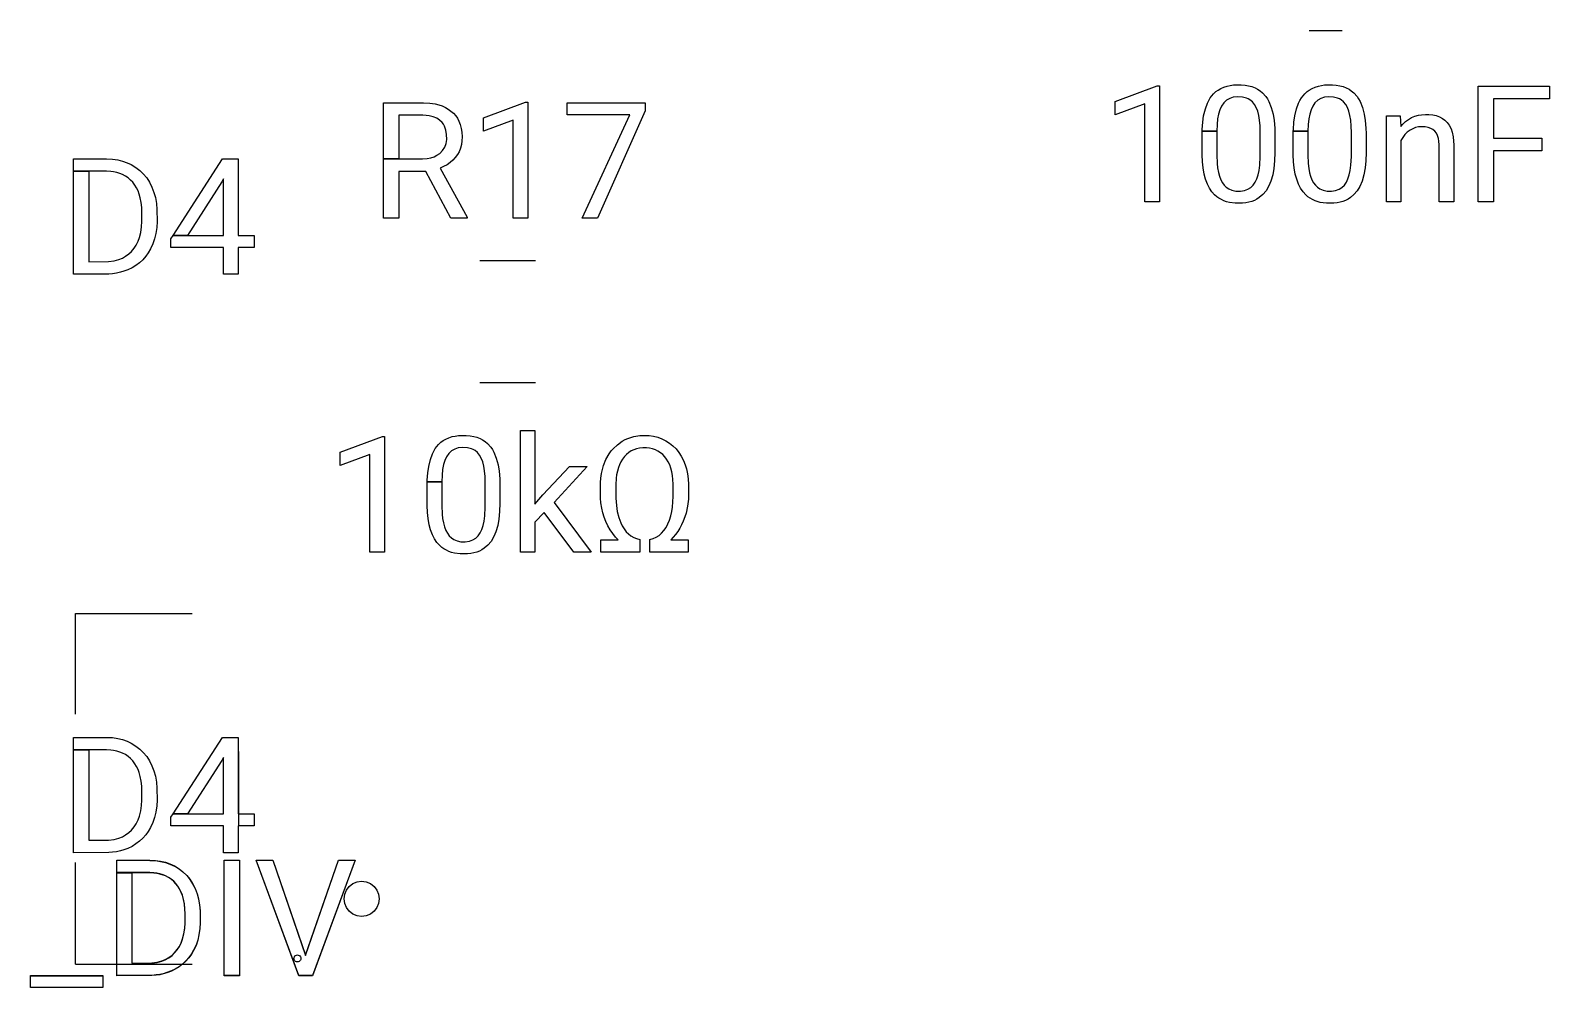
# Model space of a CAD drawing. Header units: inches. Extents: x 3.88 to 7.82, y -6.06 to -2.14.
# Drawn here: x 5.686 to 6.197, y -4.713 to -4.39 of the extents above; entities that cross this region are included whole.
import ezdxf

# ---------------------------------------------------------------- set-up
doc = ezdxf.new("R2010")
doc.units = ezdxf.units.IN
doc.header["$MEASUREMENT"] = 0
doc.layers.add('F.Silkscreen', color=41, linetype='CONTINUOUS', true_color=0xf2eda1)

msp = doc.modelspace()

# ---------------------------------------------------------------- linework, layer by layer
at = {"layer": 'F.Silkscreen', "linetype": 'CONTINUOUS'}
for p, q in [((6.11651, -4.39016), (6.12758, -4.39016)), ((6.05114, -4.41411), (6.06531, -4.4088)), ((6.06531, -4.4088), (6.06606, -4.4088)), ((6.06606, -4.4088), (6.06606, -4.44785)), ((6.08316, -4.41288), (6.08425, -4.41153)), ((6.08425, -4.41153), (6.08505, -4.41079)), ((6.08505, -4.41079), (6.08579, -4.41024)), ((6.08579, -4.41024), (6.08674, -4.40969)), ((6.08674, -4.40969), (6.08776, -4.40924)), ((6.08776, -4.40924), (6.08886, -4.40889)), ((6.08886, -4.40889), (6.08987, -4.40867)), ((6.08987, -4.40867), (6.09093, -4.40853)), ((6.09093, -4.40853), (6.09225, -4.40845)), ((6.09225, -4.40845), (6.0936, -4.40847)), ((6.0936, -4.40847), (6.09488, -4.40859)), ((6.09488, -4.40859), (6.09608, -4.4088)), ((6.09608, -4.4088), (6.0972, -4.40911)), ((6.0972, -4.40911), (6.09824, -4.40951)), ((6.09824, -4.40951), (6.09907, -4.40994)), ((6.09907, -4.40994), (6.09996, -4.41052)), ((6.09996, -4.41052), (6.10078, -4.4112)), ((6.10078, -4.4112), (6.10189, -4.41246)), ((6.11387, -4.41288), (6.11496, -4.41153)), ((6.11496, -4.41153), (6.11576, -4.41079)), ((6.11576, -4.41079), (6.1165, -4.41024)), ((6.1165, -4.41024), (6.11745, -4.40969)), ((6.11745, -4.40969), (6.11847, -4.40924)), ((6.11847, -4.40924), (6.11957, -4.40889)), ((6.11957, -4.40889), (6.12058, -4.40867)), ((6.12058, -4.40867), (6.12164, -4.40853)), ((6.12164, -4.40853), (6.12296, -4.40845)), ((6.12296, -4.40845), (6.12431, -4.40847)), ((6.12431, -4.40847), (6.12559, -4.40859)), ((6.12559, -4.40859), (6.12679, -4.4088)), ((6.12679, -4.4088), (6.12791, -4.40911)), ((6.12791, -4.40911), (6.12895, -4.40951)), ((6.12895, -4.40951), (6.12991, -4.41001)), ((6.12991, -4.41001), (6.13067, -4.41052)), ((6.13067, -4.41052), (6.13148, -4.4112)), ((6.13148, -4.4112), (6.1326, -4.41246)), ((6.17343, -4.44785), (6.17343, -4.409)), ((6.17343, -4.409), (6.19748, -4.409)), ((6.19748, -4.409), (6.19748, -4.41321)), ((5.80459, -4.41872), (5.80459, -4.41451)), ((5.80459, -4.41451), (5.81807, -4.41451)), ((5.81807, -4.41451), (5.82019, -4.41465)), ((5.82019, -4.41465), (5.82196, -4.41493)), ((5.82196, -4.41493), (5.82327, -4.41526)), ((5.82327, -4.41526), (5.82433, -4.41562)), ((5.82433, -4.41562), (5.82546, -4.41612)), ((5.82546, -4.41612), (5.82637, -4.41664)), ((5.82637, -4.41664), (5.82732, -4.41732)), ((5.83829, -4.41963), (5.85246, -4.41431)), ((5.85246, -4.41431), (5.85321, -4.41431)), ((5.85321, -4.41431), (5.85321, -4.45337)), ((5.86652, -4.41856), (5.86652, -4.41451)), ((5.86652, -4.41451), (5.89281, -4.41451)), ((5.89281, -4.41726), (5.87671, -4.45337)), ((5.89281, -4.41451), (5.89281, -4.41726)), ((6.05114, -4.4186), (6.05114, -4.41411)), ((6.0611, -4.41494), (6.05114, -4.4186)), ((6.0611, -4.44785), (6.0611, -4.41494)), ((6.08092, -4.4189), (6.08149, -4.41655)), ((6.08149, -4.41655), (6.0822, -4.41465)), ((6.0822, -4.41465), (6.08265, -4.41373)), ((6.08265, -4.41373), (6.08316, -4.41288)), ((6.0864, -4.41687), (6.08596, -4.41832)), ((6.08697, -4.41565), (6.0864, -4.41687)), ((6.08772, -4.41455), (6.08697, -4.41565)), ((6.08864, -4.41368), (6.08772, -4.41455)), ((6.08972, -4.41305), (6.08864, -4.41368)), ((6.09088, -4.41268), (6.08972, -4.41305)), ((6.0924, -4.4125), (6.09088, -4.41268)), ((6.094, -4.4126), (6.0924, -4.4125)), ((6.09531, -4.41294), (6.094, -4.4126)), ((6.09594, -4.41322), (6.09531, -4.41294)), ((6.09653, -4.41357), (6.09594, -4.41322)), ((6.09736, -4.41425), (6.09653, -4.41357)), ((6.09806, -4.41511), (6.09736, -4.41425)), ((6.09864, -4.41615), (6.09806, -4.41511)), ((6.09912, -4.41738), (6.09864, -4.41615)), ((6.10189, -4.41246), (6.10242, -4.41325)), ((6.10242, -4.41325), (6.1029, -4.41412)), ((6.1029, -4.41412), (6.1037, -4.41609)), ((6.1037, -4.41609), (6.1043, -4.41836)), ((6.11163, -4.4189), (6.1122, -4.41655)), ((6.1122, -4.41655), (6.1129, -4.41465)), ((6.1129, -4.41465), (6.11336, -4.41373)), ((6.11336, -4.41373), (6.11387, -4.41288)), ((6.11711, -4.41687), (6.11667, -4.41832)), ((6.11768, -4.41565), (6.11711, -4.41687)), ((6.11843, -4.41455), (6.11768, -4.41565)), ((6.11934, -4.41368), (6.11843, -4.41455)), ((6.12043, -4.41305), (6.11934, -4.41368)), ((6.12158, -4.41268), (6.12043, -4.41305)), ((6.12311, -4.4125), (6.12158, -4.41268)), ((6.12471, -4.4126), (6.12311, -4.4125)), ((6.12602, -4.41294), (6.12471, -4.4126)), ((6.12665, -4.41322), (6.12602, -4.41294)), ((6.12724, -4.41357), (6.12665, -4.41322)), ((6.12806, -4.41425), (6.12724, -4.41357)), ((6.12877, -4.41511), (6.12806, -4.41425)), ((6.12935, -4.41615), (6.12877, -4.41511)), ((6.12983, -4.41738), (6.12935, -4.41615)), ((6.1326, -4.41246), (6.13313, -4.41325)), ((6.13313, -4.41325), (6.1336, -4.41412)), ((6.1336, -4.41412), (6.13441, -4.41609)), ((6.13441, -4.41609), (6.13501, -4.41836)), ((6.19748, -4.41321), (6.17854, -4.41321)), ((6.17854, -4.41321), (6.17854, -4.42648)), ((5.80459, -4.43344), (5.80459, -4.41872)), ((5.81783, -4.41872), (5.80974, -4.41872)), ((5.80974, -4.41872), (5.80974, -4.43344)), ((5.81892, -4.41878), (5.81783, -4.41872)), ((5.81993, -4.41891), (5.81892, -4.41878)), ((5.82135, -4.41926), (5.81993, -4.41891)), ((5.82252, -4.41976), (5.82135, -4.41926)), ((5.82352, -4.42042), (5.82252, -4.41976)), ((5.82436, -4.42123), (5.82352, -4.42042)), ((5.82478, -4.42179), (5.82436, -4.42123)), ((5.82514, -4.42242), (5.82478, -4.42179)), ((5.82732, -4.41732), (5.82817, -4.41808)), ((5.82817, -4.41808), (5.82892, -4.41893)), ((5.82892, -4.41893), (5.82948, -4.41974)), ((5.82948, -4.41974), (5.83002, -4.42075)), ((5.83002, -4.42075), (5.83045, -4.42185)), ((5.83045, -4.42185), (5.8308, -4.42319)), ((5.83829, -4.42411), (5.83829, -4.41963)), ((5.84825, -4.42045), (5.83829, -4.42411)), ((5.84825, -4.45337), (5.84825, -4.42045)), ((5.88758, -4.41856), (5.86652, -4.41856)), ((5.87152, -4.45337), (5.88758, -4.41856)), ((6.08043, -4.42352), (6.0806, -4.4211)), ((6.0806, -4.4211), (6.08092, -4.4189)), ((6.08542, -4.42187), (6.08531, -4.42415)), ((6.08563, -4.41998), (6.08542, -4.42187)), ((6.08596, -4.41832), (6.08563, -4.41998)), ((6.0995, -4.41881), (6.09912, -4.41738)), ((6.09977, -4.42045), (6.0995, -4.41881)), ((6.09994, -4.42228), (6.09977, -4.42045)), ((6.1, -4.42451), (6.09994, -4.42228)), ((6.1043, -4.41836), (6.10465, -4.42049)), ((6.10465, -4.42049), (6.10487, -4.42308)), ((6.11114, -4.42352), (6.11131, -4.4211)), ((6.11131, -4.4211), (6.11163, -4.4189)), ((6.11612, -4.42187), (6.11602, -4.42415)), ((6.11634, -4.41998), (6.11612, -4.42187)), ((6.11667, -4.41832), (6.11634, -4.41998)), ((6.13021, -4.41881), (6.12983, -4.41738)), ((6.13048, -4.42045), (6.13021, -4.41881)), ((6.13066, -4.42246), (6.13048, -4.42045)), ((6.13501, -4.41836), (6.13536, -4.42049)), ((6.13536, -4.42049), (6.13558, -4.42308)), ((6.14248, -4.44785), (6.14248, -4.41896)), ((6.14248, -4.41896), (6.14717, -4.41896)), ((6.14717, -4.41896), (6.14732, -4.42258)), ((6.14732, -4.42258), (6.14807, -4.42172)), ((6.14807, -4.42172), (6.14898, -4.42087)), ((6.14898, -4.42087), (6.14996, -4.42014)), ((6.14996, -4.42014), (6.151, -4.41954)), ((6.151, -4.41954), (6.1521, -4.41908)), ((6.1521, -4.41908), (6.15326, -4.41874)), ((6.15326, -4.41874), (6.15433, -4.41855)), ((6.15433, -4.41855), (6.15561, -4.41845)), ((6.15561, -4.41845), (6.15678, -4.41847)), ((6.15678, -4.41847), (6.1581, -4.41861)), ((6.1581, -4.41861), (6.1593, -4.41887)), ((6.1593, -4.41887), (6.16039, -4.41926)), ((6.16039, -4.41926), (6.16136, -4.41978)), ((6.16136, -4.41978), (6.16223, -4.42042)), ((6.16223, -4.42042), (6.16299, -4.42119)), ((6.16299, -4.42119), (6.16363, -4.42208)), ((6.16363, -4.42208), (6.16426, -4.42332)), ((5.82563, -4.42372), (5.82514, -4.42242)), ((5.82588, -4.42522), (5.82563, -4.42372)), ((5.82568, -4.42823), (5.8259, -4.42691)), ((5.8259, -4.42691), (5.82588, -4.42522)), ((5.8308, -4.42319), (5.831, -4.42447)), ((5.83104, -4.42731), (5.83085, -4.42858)), ((5.831, -4.42447), (5.83108, -4.42602)), ((5.83108, -4.42602), (5.83104, -4.42731)), ((6.08039, -4.43195), (6.08043, -4.42415)), ((6.08043, -4.42415), (6.08043, -4.42352)), ((6.08043, -4.42415), (6.08531, -4.42415)), ((6.08531, -4.42415), (6.08043, -4.42415)), ((6.08531, -4.42415), (6.08531, -4.43207)), ((6.1, -4.43262), (6.1, -4.42451)), ((6.10487, -4.42308), (6.10492, -4.42486)), ((6.10492, -4.42486), (6.10492, -4.43128)), ((6.1111, -4.43195), (6.11113, -4.42415)), ((6.11113, -4.42415), (6.11114, -4.42352)), ((6.11113, -4.42415), (6.11602, -4.42415)), ((6.11602, -4.42415), (6.11113, -4.42415)), ((6.11602, -4.42415), (6.11602, -4.43207)), ((6.13071, -4.42451), (6.13066, -4.42246)), ((6.13071, -4.43262), (6.13071, -4.42451)), ((6.13558, -4.42308), (6.13563, -4.42486)), ((6.13563, -4.42486), (6.13563, -4.43128)), ((6.148, -4.42621), (6.1474, -4.42726)), ((6.1474, -4.42726), (6.1474, -4.44785)), ((6.14871, -4.42528), (6.148, -4.42621)), ((6.14953, -4.42446), (6.14871, -4.42528)), ((6.15046, -4.42376), (6.14953, -4.42446)), ((6.15136, -4.42326), (6.15046, -4.42376)), ((6.15233, -4.4229), (6.15136, -4.42326)), ((6.15336, -4.42269), (6.15233, -4.4229)), ((6.15445, -4.42262), (6.15336, -4.42269)), ((6.1556, -4.42268), (6.15445, -4.42262)), ((6.15661, -4.42286), (6.1556, -4.42268)), ((6.1575, -4.42317), (6.15661, -4.42286)), ((6.15819, -4.42357), (6.1575, -4.42317)), ((6.15878, -4.42407), (6.15819, -4.42357)), ((6.15934, -4.42479), (6.15878, -4.42407)), ((6.15974, -4.4256), (6.15934, -4.42479)), ((6.16003, -4.42654), (6.15974, -4.4256)), ((6.1602, -4.42752), (6.16003, -4.42654)), ((6.16426, -4.42332), (6.16466, -4.42449)), ((6.16466, -4.42449), (6.16499, -4.42606)), ((6.16499, -4.42606), (6.16515, -4.42751)), ((6.17854, -4.42648), (6.19484, -4.42648)), ((6.19484, -4.42648), (6.19484, -4.43069)), ((5.82169, -4.43271), (5.82262, -4.43224)), ((5.82262, -4.43224), (5.82354, -4.4316)), ((5.82354, -4.4316), (5.8245, -4.43062)), ((5.8245, -4.43062), (5.82522, -4.4295)), ((5.82522, -4.4295), (5.82568, -4.42823)), ((5.8295, -4.43199), (5.82877, -4.433)), ((5.83004, -4.43101), (5.8295, -4.43199)), ((5.83051, -4.42988), (5.83004, -4.43101)), ((5.83085, -4.42858), (5.83051, -4.42988)), ((6.0804, -4.43207), (6.08039, -4.43195)), ((6.0805, -4.43441), (6.0804, -4.43207)), ((6.08531, -4.43207), (6.08543, -4.43501)), ((6.09984, -4.43561), (6.1, -4.43262)), ((6.10492, -4.43128), (6.10483, -4.43413)), ((6.11111, -4.43207), (6.1111, -4.43195)), ((6.11121, -4.43441), (6.11111, -4.43207)), ((6.11602, -4.43207), (6.11614, -4.43501)), ((6.13055, -4.43561), (6.13071, -4.43262)), ((6.13563, -4.43128), (6.13554, -4.43413)), ((6.16028, -4.42872), (6.1602, -4.42752)), ((6.16028, -4.44785), (6.16028, -4.42872)), ((6.16515, -4.42751), (6.1652, -4.42876)), ((6.1652, -4.42876), (6.1652, -4.44785)), ((6.19484, -4.43069), (6.17854, -4.43069)), ((6.17854, -4.43069), (6.17854, -4.44785)), ((5.7002, -4.43762), (5.7002, -4.43341)), ((5.7002, -4.43341), (5.7113, -4.43341)), ((5.7002, -4.46809), (5.7002, -4.43762)), ((5.7002, -4.43762), (5.70531, -4.43762)), ((5.70531, -4.43762), (5.7002, -4.43762)), ((5.70531, -4.43762), (5.70531, -4.46809)), ((5.7113, -4.43762), (5.70531, -4.43762)), ((5.7113, -4.43341), (5.71331, -4.43351)), ((5.71269, -4.43768), (5.7113, -4.43762)), ((5.71367, -4.43781), (5.71269, -4.43768)), ((5.71331, -4.43351), (5.71507, -4.43378)), ((5.71507, -4.43378), (5.71662, -4.43416)), ((5.71662, -4.43416), (5.71823, -4.43472)), ((5.71823, -4.43472), (5.71963, -4.43538)), ((5.71963, -4.43538), (5.72118, -4.43632)), ((5.72118, -4.43632), (5.72249, -4.43733)), ((5.72249, -4.43733), (5.72367, -4.43847)), ((5.73369, -4.45919), (5.75035, -4.43341)), ((5.75035, -4.43341), (5.75563, -4.43341)), ((5.75563, -4.43341), (5.75563, -4.45919)), ((5.80459, -4.45337), (5.80459, -4.43344)), ((5.80459, -4.43344), (5.80974, -4.43344)), ((5.80974, -4.43344), (5.80459, -4.43344)), ((5.80974, -4.43344), (5.81774, -4.43344)), ((5.81888, -4.43766), (5.80974, -4.43766)), ((5.80974, -4.43766), (5.80974, -4.45337)), ((5.81774, -4.43344), (5.81932, -4.43334)), ((5.8273, -4.45337), (5.81888, -4.43766)), ((5.81932, -4.43334), (5.82056, -4.43309)), ((5.82056, -4.43309), (5.82169, -4.43271)), ((5.82484, -4.43605), (5.82368, -4.43656)), ((5.82368, -4.43656), (5.83281, -4.45305)), ((5.826, -4.43542), (5.82484, -4.43605)), ((5.82705, -4.43468), (5.826, -4.43542)), ((5.82792, -4.43392), (5.82705, -4.43468)), ((5.82877, -4.433), (5.82792, -4.43392)), ((6.08072, -4.43645), (6.0805, -4.43441)), ((6.08109, -4.43854), (6.08072, -4.43645)), ((6.08543, -4.43501), (6.0856, -4.43648)), ((6.0856, -4.43648), (6.08587, -4.43797)), ((6.09928, -4.43881), (6.09961, -4.43731)), ((6.09961, -4.43731), (6.09984, -4.43561)), ((6.10457, -4.43671), (6.10418, -4.43883)), ((6.10483, -4.43413), (6.10457, -4.43671)), ((6.11143, -4.43645), (6.11121, -4.43441)), ((6.1118, -4.43854), (6.11143, -4.43645)), ((6.11614, -4.43501), (6.11633, -4.43664)), ((6.11633, -4.43664), (6.11661, -4.43811)), ((6.12998, -4.43881), (6.13032, -4.43731)), ((6.13032, -4.43731), (6.13055, -4.43561)), ((6.13531, -4.43648), (6.13489, -4.43883)), ((6.13554, -4.43413), (6.13531, -4.43648)), ((5.71477, -4.43803), (5.71367, -4.43781)), ((5.7158, -4.43835), (5.71477, -4.43803)), ((5.71663, -4.43868), (5.7158, -4.43835)), ((5.71767, -4.43923), (5.71663, -4.43868)), ((5.71852, -4.4398), (5.71767, -4.43923)), ((5.71941, -4.44056), (5.71852, -4.4398)), ((5.72012, -4.44132), (5.71941, -4.44056)), ((5.72085, -4.44229), (5.72012, -4.44132)), ((5.72141, -4.44321), (5.72085, -4.44229)), ((5.72367, -4.43847), (5.72481, -4.43985)), ((5.72481, -4.43985), (5.72573, -4.44127)), ((5.72573, -4.44127), (5.72658, -4.44295)), ((5.75008, -4.4412), (5.73854, -4.45919)), ((5.75067, -4.44014), (5.75008, -4.4412)), ((5.75067, -4.45919), (5.75067, -4.44014)), ((6.08155, -4.44024), (6.08109, -4.43854)), ((6.08219, -4.44195), (6.08155, -4.44024)), ((6.08288, -4.44332), (6.08219, -4.44195)), ((6.08587, -4.43797), (6.08623, -4.43929)), ((6.08623, -4.43929), (6.08668, -4.44045)), ((6.08668, -4.44045), (6.08722, -4.44145)), ((6.08722, -4.44145), (6.08784, -4.4423)), ((6.08784, -4.4423), (6.08856, -4.443)), ((6.09678, -4.44307), (6.09761, -4.44226)), ((6.09761, -4.44226), (6.09831, -4.44124)), ((6.09831, -4.44124), (6.09884, -4.44012)), ((6.09884, -4.44012), (6.09928, -4.43881)), ((6.1029, -4.44257), (6.10197, -4.44415)), ((6.10359, -4.44091), (6.1029, -4.44257)), ((6.10418, -4.43883), (6.10359, -4.44091)), ((6.11226, -4.44024), (6.1118, -4.43854)), ((6.1129, -4.44195), (6.11226, -4.44024)), ((6.11359, -4.44332), (6.1129, -4.44195)), ((6.11661, -4.43811), (6.11694, -4.43929)), ((6.11694, -4.43929), (6.11739, -4.44045)), ((6.11739, -4.44045), (6.11793, -4.44145)), ((6.11793, -4.44145), (6.11855, -4.4423)), ((6.11855, -4.4423), (6.11927, -4.443)), ((6.12749, -4.44307), (6.12832, -4.44226)), ((6.12832, -4.44226), (6.12902, -4.44124)), ((6.12902, -4.44124), (6.12955, -4.44012)), ((6.12955, -4.44012), (6.12998, -4.43881)), ((6.13353, -4.44273), (6.13268, -4.44415)), ((6.1343, -4.44091), (6.13353, -4.44273)), ((6.13489, -4.43883), (6.1343, -4.44091)), ((5.72189, -4.44421), (5.72141, -4.44321)), ((5.7223, -4.44527), (5.72189, -4.44421)), ((5.72267, -4.44657), (5.7223, -4.44527)), ((5.72298, -4.44814), (5.72267, -4.44657)), ((5.72658, -4.44295), (5.72727, -4.44473)), ((5.72727, -4.44473), (5.72775, -4.44647)), ((5.72775, -4.44647), (5.7281, -4.44844)), ((6.06606, -4.44785), (6.0611, -4.44785)), ((6.08369, -4.44453), (6.08288, -4.44332)), ((6.08463, -4.44557), (6.08369, -4.44453)), ((6.08532, -4.44618), (6.08463, -4.44557)), ((6.08607, -4.44671), (6.08532, -4.44618)), ((6.08688, -4.44717), (6.08607, -4.44671)), ((6.08774, -4.44756), (6.08688, -4.44717)), ((6.08866, -4.44787), (6.08774, -4.44756)), ((6.08856, -4.443), (6.08937, -4.44355)), ((6.08964, -4.44811), (6.08866, -4.44787)), ((6.08937, -4.44355), (6.09047, -4.44403)), ((6.09047, -4.44403), (6.09181, -4.4443)), ((6.09181, -4.4443), (6.09328, -4.44433)), ((6.09328, -4.44433), (6.09463, -4.44413)), ((6.09463, -4.44413), (6.09582, -4.44369)), ((6.09582, -4.44369), (6.09678, -4.44307)), ((6.09713, -4.44776), (6.09616, -4.44803)), ((6.09803, -4.44741), (6.09713, -4.44776)), ((6.09888, -4.44698), (6.09803, -4.44741)), ((6.09967, -4.44649), (6.09888, -4.44698)), ((6.10085, -4.44549), (6.09967, -4.44649)), ((6.10197, -4.44415), (6.10085, -4.44549)), ((6.1144, -4.44453), (6.11359, -4.44332)), ((6.11534, -4.44557), (6.1144, -4.44453)), ((6.11603, -4.44618), (6.11534, -4.44557)), ((6.11678, -4.44671), (6.11603, -4.44618)), ((6.11759, -4.44717), (6.11678, -4.44671)), ((6.11845, -4.44756), (6.11759, -4.44717)), ((6.12018, -4.44808), (6.11845, -4.44756)), ((6.11927, -4.443), (6.12008, -4.44355)), ((6.12008, -4.44355), (6.12118, -4.44403)), ((6.12118, -4.44403), (6.12252, -4.4443)), ((6.12252, -4.4443), (6.12399, -4.44433)), ((6.12399, -4.44433), (6.12534, -4.44413)), ((6.12534, -4.44413), (6.12653, -4.44369)), ((6.12653, -4.44369), (6.12749, -4.44307)), ((6.12784, -4.44776), (6.12687, -4.44803)), ((6.12874, -4.44741), (6.12784, -4.44776)), ((6.12959, -4.44698), (6.12874, -4.44741)), ((6.13038, -4.44649), (6.12959, -4.44698)), ((6.13156, -4.44549), (6.13038, -4.44649)), ((6.13268, -4.44415), (6.13156, -4.44549)), ((6.1474, -4.44785), (6.14248, -4.44785)), ((6.1652, -4.44785), (6.16028, -4.44785)), ((6.17854, -4.44785), (6.17343, -4.44785)), ((5.72317, -4.44983), (5.72298, -4.44814)), ((5.72323, -4.45143), (5.72317, -4.44983)), ((5.72322, -4.45451), (5.72323, -4.45143)), ((5.7281, -4.44844), (5.72828, -4.45052)), ((5.72828, -4.45052), (5.7283, -4.45451)), ((5.83281, -4.45305), (5.83281, -4.45337)), ((6.09158, -4.44837), (6.08964, -4.44811)), ((6.09291, -4.4484), (6.09158, -4.44837)), ((6.09405, -4.44835), (6.09291, -4.4484)), ((6.09514, -4.44823), (6.09405, -4.44835)), ((6.09616, -4.44803), (6.09514, -4.44823)), ((6.12121, -4.44826), (6.12018, -4.44808)), ((6.12229, -4.44837), (6.12121, -4.44826)), ((6.12362, -4.4484), (6.12229, -4.44837)), ((6.12476, -4.44835), (6.12362, -4.4484)), ((6.12585, -4.44823), (6.12476, -4.44835)), ((6.12687, -4.44803), (6.12585, -4.44823)), ((5.7224, -4.45991), (5.72284, -4.45819)), ((5.72284, -4.45819), (5.72311, -4.45632)), ((5.72311, -4.45632), (5.72322, -4.45451)), ((5.72819, -4.4565), (5.7279, -4.45856)), ((5.7283, -4.45451), (5.72819, -4.4565)), ((5.80974, -4.45337), (5.80459, -4.45337)), ((5.83281, -4.45337), (5.8273, -4.45337)), ((5.85321, -4.45337), (5.84825, -4.45337)), ((5.87671, -4.45337), (5.87152, -4.45337)), ((5.72061, -4.46354), (5.72129, -4.46248)), ((5.72129, -4.46248), (5.72194, -4.46118)), ((5.72194, -4.46118), (5.7224, -4.45991)), ((5.7269, -4.46204), (5.72611, -4.46377)), ((5.72748, -4.46035), (5.7269, -4.46204)), ((5.7279, -4.45856), (5.72748, -4.46035)), ((5.73295, -4.46033), (5.73369, -4.45919)), ((5.73295, -4.46325), (5.73295, -4.46033)), ((5.75067, -4.46325), (5.73295, -4.46325)), ((5.73369, -4.45919), (5.73854, -4.45919)), ((5.73854, -4.45919), (5.73369, -4.45919)), ((5.73854, -4.45919), (5.75067, -4.45919)), ((5.75067, -4.47226), (5.75067, -4.46325)), ((5.75563, -4.45919), (5.76102, -4.45919)), ((5.76102, -4.46325), (5.75563, -4.46325)), ((5.75563, -4.46325), (5.75563, -4.47226)), ((5.76102, -4.45919), (5.76102, -4.46325)), ((5.7002, -4.47226), (5.7002, -4.46809)), ((5.70531, -4.46809), (5.71197, -4.46805)), ((5.71197, -4.46805), (5.71382, -4.4678)), ((5.71382, -4.4678), (5.71538, -4.46738)), ((5.71538, -4.46738), (5.71667, -4.46685)), ((5.71667, -4.46685), (5.71773, -4.46626)), ((5.71773, -4.46626), (5.71882, -4.46546)), ((5.71882, -4.46546), (5.71971, -4.46462)), ((5.71971, -4.46462), (5.72061, -4.46354)), ((5.7224, -4.46841), (5.72119, -4.46932)), ((5.72351, -4.46739), (5.7224, -4.46841)), ((5.72451, -4.46626), (5.72351, -4.46739)), ((5.72532, -4.46512), (5.72451, -4.46626)), ((5.72611, -4.46377), (5.72532, -4.46512)), ((5.83711, -4.46762), (5.8558, -4.46762)), ((5.71207, -4.47223), (5.7002, -4.47226)), ((5.71333, -4.47212), (5.71207, -4.47223)), ((5.71469, -4.47192), (5.71333, -4.47212)), ((5.716, -4.47164), (5.71469, -4.47192)), ((5.71712, -4.47131), (5.716, -4.47164)), ((5.71847, -4.4708), (5.71712, -4.47131)), ((5.71987, -4.47012), (5.71847, -4.4708)), ((5.72119, -4.46932), (5.71987, -4.47012)), ((5.75563, -4.47226), (5.75067, -4.47226)), ((5.83711, -4.50876), (5.8558, -4.50876)), ((5.79004, -4.53222), (5.80421, -4.52691)), ((5.80421, -4.52691), (5.80496, -4.52691)), ((5.80496, -4.52691), (5.80496, -4.56596)), ((5.82206, -4.53099), (5.82315, -4.52964)), ((5.82315, -4.52964), (5.82395, -4.5289)), ((5.82395, -4.5289), (5.82469, -4.52835)), ((5.82469, -4.52835), (5.82563, -4.5278)), ((5.82563, -4.5278), (5.82666, -4.52735)), ((5.82666, -4.52735), (5.82776, -4.527)), ((5.82776, -4.527), (5.82876, -4.52678)), ((5.82876, -4.52678), (5.82983, -4.52664)), ((5.82983, -4.52664), (5.83114, -4.52656)), ((5.83114, -4.52656), (5.8325, -4.52658)), ((5.8325, -4.52658), (5.83378, -4.5267)), ((5.83378, -4.5267), (5.83498, -4.52691)), ((5.83498, -4.52691), (5.8361, -4.52722)), ((5.8361, -4.52722), (5.83714, -4.52762)), ((5.83714, -4.52762), (5.83797, -4.52805)), ((5.83797, -4.52805), (5.83886, -4.52863)), ((5.83886, -4.52863), (5.83967, -4.52931)), ((5.83967, -4.52931), (5.84079, -4.53057)), ((5.85071, -4.56596), (5.85071, -4.52494)), ((5.85071, -4.52494), (5.85563, -4.52494)), ((5.85563, -4.52494), (5.85563, -4.54974)), ((5.88196, -4.53106), (5.88339, -4.5297)), ((5.88339, -4.5297), (5.88502, -4.52855)), ((5.88502, -4.52855), (5.88601, -4.52801)), ((5.88601, -4.52801), (5.88691, -4.52761)), ((5.88691, -4.52761), (5.88797, -4.52723)), ((5.88797, -4.52723), (5.88893, -4.52696)), ((5.88893, -4.52696), (5.89094, -4.52663)), ((5.89094, -4.52663), (5.89252, -4.52656)), ((5.89252, -4.52656), (5.89408, -4.52663)), ((5.89408, -4.52663), (5.89559, -4.52685)), ((5.89559, -4.52685), (5.89703, -4.52722)), ((5.89703, -4.52722), (5.89841, -4.52773)), ((5.89841, -4.52773), (5.89973, -4.52839)), ((5.89973, -4.52839), (5.90098, -4.52919)), ((5.90098, -4.52919), (5.90213, -4.53011)), ((5.79004, -4.53671), (5.79004, -4.53222)), ((5.8, -4.53305), (5.79004, -4.53671)), ((5.8, -4.56596), (5.8, -4.53305)), ((5.81982, -4.53701), (5.82039, -4.53466)), ((5.82039, -4.53466), (5.82109, -4.53276)), ((5.82109, -4.53276), (5.82155, -4.53184)), ((5.82155, -4.53184), (5.82206, -4.53099)), ((5.8253, -4.53498), (5.82486, -4.53643)), ((5.82586, -4.53376), (5.8253, -4.53498)), ((5.82661, -4.53266), (5.82586, -4.53376)), ((5.82753, -4.53179), (5.82661, -4.53266)), ((5.82862, -4.53116), (5.82753, -4.53179)), ((5.82977, -4.53079), (5.82862, -4.53116)), ((5.8313, -4.53061), (5.82977, -4.53079)), ((5.8329, -4.53071), (5.8313, -4.53061)), ((5.83421, -4.53105), (5.8329, -4.53071)), ((5.83484, -4.53133), (5.83421, -4.53105)), ((5.83543, -4.53168), (5.83484, -4.53133)), ((5.83625, -4.53236), (5.83543, -4.53168)), ((5.83696, -4.53322), (5.83625, -4.53236)), ((5.83754, -4.53426), (5.83696, -4.53322)), ((5.83802, -4.53549), (5.83754, -4.53426)), ((5.84079, -4.53057), (5.84132, -4.53136)), ((5.84132, -4.53136), (5.84179, -4.53223)), ((5.84179, -4.53223), (5.8426, -4.5342)), ((5.8426, -4.5342), (5.8432, -4.53647)), ((5.87872, -4.53672), (5.87953, -4.5347)), ((5.87953, -4.5347), (5.88064, -4.53276)), ((5.88064, -4.53276), (5.88131, -4.53183)), ((5.88131, -4.53183), (5.88196, -4.53106)), ((5.88512, -4.53454), (5.88456, -4.53547)), ((5.88576, -4.53371), (5.88512, -4.53454)), ((5.88646, -4.53298), (5.88576, -4.53371)), ((5.88722, -4.53235), (5.88646, -4.53298)), ((5.88805, -4.53183), (5.88722, -4.53235)), ((5.88893, -4.53141), (5.88805, -4.53183)), ((5.88988, -4.53109), (5.88893, -4.53141)), ((5.89089, -4.53089), (5.88988, -4.53109)), ((5.89196, -4.53078), (5.89089, -4.53089)), ((5.89321, -4.53079), (5.89196, -4.53078)), ((5.89427, -4.5309), (5.89321, -4.53079)), ((5.89526, -4.53112), (5.89427, -4.5309)), ((5.8962, -4.53145), (5.89526, -4.53112)), ((5.89708, -4.53187), (5.8962, -4.53145)), ((5.8979, -4.5324), (5.89708, -4.53187)), ((5.89866, -4.53304), (5.8979, -4.5324)), ((5.89936, -4.53377), (5.89866, -4.53304)), ((5.9, -4.5346), (5.89936, -4.53377)), ((5.90055, -4.53552), (5.9, -4.5346)), ((5.90213, -4.53011), (5.90317, -4.53115)), ((5.90317, -4.53115), (5.90411, -4.53231)), ((5.90411, -4.53231), (5.90494, -4.53359)), ((5.90494, -4.53359), (5.90566, -4.53498)), ((5.90566, -4.53498), (5.90626, -4.53646)), ((5.81933, -4.54163), (5.8195, -4.53921)), ((5.8195, -4.53921), (5.81982, -4.53701)), ((5.82431, -4.53998), (5.82421, -4.54226)), ((5.82453, -4.53809), (5.82431, -4.53998)), ((5.82486, -4.53643), (5.82453, -4.53809)), ((5.8384, -4.53692), (5.83802, -4.53549)), ((5.83867, -4.53856), (5.8384, -4.53692)), ((5.83884, -4.54039), (5.83867, -4.53856)), ((5.8432, -4.53647), (5.84355, -4.5386)), ((5.84355, -4.5386), (5.84377, -4.54119)), ((5.85827, -4.54659), (5.86728, -4.53707)), ((5.87327, -4.53707), (5.86205, -4.54915)), ((5.86728, -4.53707), (5.87327, -4.53707)), ((5.87781, -4.541), (5.87803, -4.53943)), ((5.87803, -4.53943), (5.87833, -4.53805)), ((5.87833, -4.53805), (5.87872, -4.53672)), ((5.88315, -4.53986), (5.883, -4.54103)), ((5.8834, -4.5386), (5.88315, -4.53986)), ((5.88373, -4.53743), (5.8834, -4.5386)), ((5.88408, -4.53647), (5.88373, -4.53743)), ((5.88456, -4.53547), (5.88408, -4.53647)), ((5.90103, -4.53653), (5.90055, -4.53552)), ((5.90143, -4.53763), (5.90103, -4.53653)), ((5.90174, -4.53883), (5.90143, -4.53763)), ((5.90198, -4.54011), (5.90174, -4.53883)), ((5.90213, -4.54148), (5.90198, -4.54011)), ((5.90626, -4.53646), (5.90671, -4.53788)), ((5.90671, -4.53788), (5.90706, -4.53949)), ((5.90706, -4.53949), (5.90729, -4.54118)), ((5.81929, -4.55006), (5.81932, -4.54226)), ((5.81932, -4.54226), (5.81933, -4.54163)), ((5.81932, -4.54226), (5.82421, -4.54226)), ((5.82421, -4.54226), (5.81932, -4.54226)), ((5.82421, -4.54226), (5.82421, -4.55018)), ((5.8389, -4.54262), (5.83884, -4.54039)), ((5.8389, -4.55073), (5.8389, -4.54262)), ((5.84377, -4.54119), (5.84382, -4.54297)), ((5.84382, -4.54297), (5.84382, -4.54939)), ((5.8777, -4.54249), (5.87781, -4.541)), ((5.87771, -4.54773), (5.8777, -4.54249)), ((5.883, -4.54103), (5.88288, -4.54318)), ((5.88288, -4.54318), (5.88289, -4.54777)), ((5.9022, -4.54295), (5.90213, -4.54148)), ((5.9022, -4.54711), (5.9022, -4.54295)), ((5.90729, -4.54118), (5.9074, -4.54309)), ((5.9074, -4.54309), (5.90735, -4.54805)), ((5.8193, -4.55018), (5.81929, -4.55006)), ((5.8194, -4.55252), (5.8193, -4.55018)), ((5.82421, -4.55018), (5.82433, -4.55312)), ((5.84382, -4.54939), (5.84373, -4.55224)), ((5.85563, -4.54974), (5.85827, -4.54659)), ((5.86205, -4.54915), (5.87461, -4.56596)), ((5.87785, -4.54933), (5.87771, -4.54773)), ((5.87812, -4.55105), (5.87785, -4.54933)), ((5.88289, -4.54777), (5.88306, -4.55017)), ((5.88306, -4.55017), (5.88336, -4.55221)), ((5.90196, -4.55076), (5.90213, -4.54899)), ((5.90213, -4.54899), (5.9022, -4.54711)), ((5.90735, -4.54805), (5.90707, -4.55042)), ((5.81961, -4.55456), (5.8194, -4.55252)), ((5.81999, -4.55665), (5.81961, -4.55456)), ((5.82433, -4.55312), (5.82449, -4.55459)), ((5.82449, -4.55459), (5.82477, -4.55608)), ((5.83817, -4.55692), (5.8385, -4.55542)), ((5.8385, -4.55542), (5.83874, -4.55372)), ((5.83874, -4.55372), (5.8389, -4.55073)), ((5.84347, -4.55482), (5.84308, -4.55694)), ((5.84373, -4.55224), (5.84347, -4.55482)), ((5.85874, -4.55258), (5.85563, -4.55581)), ((5.86878, -4.56596), (5.85874, -4.55258)), ((5.87849, -4.55262), (5.87812, -4.55105)), ((5.87897, -4.55417), (5.87849, -4.55262)), ((5.87951, -4.55557), (5.87897, -4.55417)), ((5.88336, -4.55221), (5.88386, -4.55423)), ((5.88386, -4.55423), (5.88453, -4.55605)), ((5.90045, -4.55641), (5.90098, -4.55509)), ((5.90098, -4.55509), (5.90142, -4.55365)), ((5.90142, -4.55365), (5.90173, -4.55225)), ((5.90173, -4.55225), (5.90196, -4.55076)), ((5.90559, -4.55545), (5.90504, -4.55667)), ((5.90612, -4.55404), (5.90559, -4.55545)), ((5.90653, -4.55275), (5.90612, -4.55404)), ((5.90707, -4.55042), (5.90653, -4.55275)), ((5.82044, -4.55835), (5.81999, -4.55665)), ((5.82109, -4.56006), (5.82044, -4.55835)), ((5.82178, -4.56143), (5.82109, -4.56006)), ((5.82477, -4.55608), (5.82513, -4.5574)), ((5.82513, -4.5574), (5.82558, -4.55856)), ((5.82558, -4.55856), (5.82612, -4.55956)), ((5.82612, -4.55956), (5.82674, -4.56041)), ((5.82674, -4.56041), (5.82746, -4.56111)), ((5.83568, -4.56118), (5.83651, -4.56037)), ((5.83651, -4.56037), (5.83721, -4.55935)), ((5.83721, -4.55935), (5.83774, -4.55823)), ((5.83774, -4.55823), (5.83817, -4.55692)), ((5.84249, -4.55902), (5.84179, -4.56068)), ((5.84308, -4.55694), (5.84249, -4.55902)), ((5.85563, -4.55581), (5.85563, -4.56596)), ((5.8802, -4.55702), (5.87951, -4.55557)), ((5.88097, -4.55838), (5.8802, -4.55702)), ((5.88182, -4.55964), (5.88097, -4.55838)), ((5.88276, -4.5608), (5.88182, -4.55964)), ((5.88453, -4.55605), (5.88503, -4.55707)), ((5.88503, -4.55707), (5.88566, -4.5581)), ((5.88566, -4.5581), (5.88636, -4.55901)), ((5.88636, -4.55901), (5.88713, -4.55978)), ((5.88713, -4.55978), (5.88798, -4.56044)), ((5.88798, -4.56044), (5.8889, -4.56096)), ((5.89647, -4.56089), (5.89742, -4.56029)), ((5.89742, -4.56029), (5.89829, -4.55955)), ((5.89829, -4.55955), (5.89909, -4.55865)), ((5.89909, -4.55865), (5.89981, -4.55761)), ((5.89981, -4.55761), (5.90045, -4.55641)), ((5.90303, -4.55994), (5.90223, -4.5609)), ((5.90376, -4.55891), (5.90303, -4.55994)), ((5.90443, -4.55782), (5.90376, -4.55891)), ((5.90504, -4.55667), (5.90443, -4.55782)), ((5.82259, -4.56264), (5.82178, -4.56143)), ((5.82353, -4.56368), (5.82259, -4.56264)), ((5.82422, -4.56429), (5.82353, -4.56368)), ((5.82497, -4.56482), (5.82422, -4.56429)), ((5.82578, -4.56528), (5.82497, -4.56482)), ((5.82664, -4.56567), (5.82578, -4.56528)), ((5.82756, -4.56598), (5.82664, -4.56567)), ((5.82746, -4.56111), (5.82827, -4.56167)), ((5.82827, -4.56167), (5.82937, -4.56214)), ((5.82937, -4.56214), (5.83071, -4.56241)), ((5.83071, -4.56241), (5.83217, -4.56244)), ((5.83217, -4.56244), (5.83352, -4.56224)), ((5.83352, -4.56224), (5.83472, -4.5618)), ((5.83472, -4.5618), (5.83568, -4.56118)), ((5.83693, -4.56552), (5.83602, -4.56587)), ((5.83778, -4.56509), (5.83693, -4.56552)), ((5.83857, -4.5646), (5.83778, -4.56509)), ((5.83975, -4.5636), (5.83857, -4.5646)), ((5.84087, -4.56226), (5.83975, -4.5636)), ((5.84179, -4.56068), (5.84087, -4.56226)), ((5.8778, -4.56596), (5.8778, -4.56179)), ((5.8778, -4.56179), (5.8837, -4.56179)), ((5.8837, -4.56179), (5.88276, -4.5608)), ((5.8889, -4.56096), (5.88988, -4.56136)), ((5.88988, -4.56136), (5.89094, -4.56163)), ((5.89094, -4.56163), (5.89094, -4.56596)), ((5.89433, -4.56163), (5.89544, -4.56134)), ((5.89433, -4.56596), (5.89433, -4.56163)), ((5.89544, -4.56134), (5.89647, -4.56089)), ((5.90223, -4.5609), (5.90138, -4.56179)), ((5.90138, -4.56179), (5.90724, -4.56179)), ((5.90724, -4.56179), (5.90724, -4.56596)), ((5.80496, -4.56596), (5.8, -4.56596)), ((5.82854, -4.56622), (5.82756, -4.56598)), ((5.83048, -4.56648), (5.82854, -4.56622)), ((5.83181, -4.56651), (5.83048, -4.56648)), ((5.83295, -4.56646), (5.83181, -4.56651)), ((5.83404, -4.56634), (5.83295, -4.56646)), ((5.83506, -4.56614), (5.83404, -4.56634)), ((5.83602, -4.56587), (5.83506, -4.56614)), ((5.85563, -4.56596), (5.85071, -4.56596)), ((5.87461, -4.56596), (5.86878, -4.56596)), ((5.89094, -4.56596), (5.8778, -4.56596)), ((5.90724, -4.56596), (5.89433, -4.56596)), ((5.70079, -4.58661), (5.74016, -4.58661)), ((5.70079, -4.62047), (5.70079, -4.58661)), ((5.7002, -4.6325), (5.7002, -4.62829)), ((5.7002, -4.62829), (5.7113, -4.62829)), ((5.7113, -4.62829), (5.71331, -4.62839)), ((5.71331, -4.62839), (5.71507, -4.62866)), ((5.71507, -4.62866), (5.71662, -4.62904)), ((5.71662, -4.62904), (5.71823, -4.6296)), ((5.71823, -4.6296), (5.71963, -4.63026)), ((5.71963, -4.63026), (5.72118, -4.6312)), ((5.72118, -4.6312), (5.72249, -4.63221)), ((5.72249, -4.63221), (5.72367, -4.63335)), ((5.73369, -4.65407), (5.75035, -4.62829)), ((5.75035, -4.62829), (5.75563, -4.62829)), ((5.75563, -4.62829), (5.75563, -4.65407)), ((5.7002, -4.66297), (5.7002, -4.6325)), ((5.7002, -4.6325), (5.70531, -4.6325)), ((5.70531, -4.6325), (5.7002, -4.6325)), ((5.70531, -4.6325), (5.70531, -4.66297)), ((5.7113, -4.6325), (5.70531, -4.6325)), ((5.71269, -4.63257), (5.7113, -4.6325)), ((5.71367, -4.63269), (5.71269, -4.63257)), ((5.71477, -4.63292), (5.71367, -4.63269)), ((5.7158, -4.63323), (5.71477, -4.63292)), ((5.71663, -4.63356), (5.7158, -4.63323)), ((5.71767, -4.63411), (5.71663, -4.63356)), ((5.71852, -4.63468), (5.71767, -4.63411)), ((5.71941, -4.63544), (5.71852, -4.63468)), ((5.72012, -4.6362), (5.71941, -4.63544)), ((5.72085, -4.63717), (5.72012, -4.6362)), ((5.72141, -4.6381), (5.72085, -4.63717)), ((5.72367, -4.63335), (5.72481, -4.63473)), ((5.72481, -4.63473), (5.72573, -4.63615)), ((5.72573, -4.63615), (5.72658, -4.63783)), ((5.75008, -4.63608), (5.73854, -4.65407)), ((5.75067, -4.63502), (5.75008, -4.63608)), ((5.75067, -4.65407), (5.75067, -4.63502)), ((5.75591, -4.65787), (5.75591, -4.63307)), ((5.72189, -4.63909), (5.72141, -4.6381)), ((5.7223, -4.64015), (5.72189, -4.63909)), ((5.72267, -4.64145), (5.7223, -4.64015)), ((5.72298, -4.64303), (5.72267, -4.64145)), ((5.72658, -4.63783), (5.72727, -4.63961)), ((5.72727, -4.63961), (5.72775, -4.64135)), ((5.72775, -4.64135), (5.7281, -4.64333)), ((5.72317, -4.64471), (5.72298, -4.64303)), ((5.72323, -4.64631), (5.72317, -4.64471)), ((5.72322, -4.64939), (5.72323, -4.64631)), ((5.7281, -4.64333), (5.72828, -4.6454)), ((5.72828, -4.6454), (5.7283, -4.64939)), ((5.72284, -4.65307), (5.72311, -4.6512)), ((5.72311, -4.6512), (5.72322, -4.64939)), ((5.72819, -4.65139), (5.7279, -4.65344)), ((5.7283, -4.64939), (5.72819, -4.65139)), ((5.72061, -4.65842), (5.72129, -4.65737)), ((5.72129, -4.65737), (5.72194, -4.65606)), ((5.72194, -4.65606), (5.7224, -4.65479)), ((5.7224, -4.65479), (5.72284, -4.65307)), ((5.7269, -4.65693), (5.72611, -4.65865)), ((5.72748, -4.65523), (5.7269, -4.65693)), ((5.7279, -4.65344), (5.72748, -4.65523)), ((5.73295, -4.65522), (5.73369, -4.65407)), ((5.73295, -4.65813), (5.73295, -4.65522)), ((5.73369, -4.65407), (5.73854, -4.65407)), ((5.73854, -4.65407), (5.73369, -4.65407)), ((5.73854, -4.65407), (5.75067, -4.65407)), ((5.75563, -4.65407), (5.76102, -4.65407)), ((5.76102, -4.65407), (5.76102, -4.65813)), ((5.70531, -4.66297), (5.71197, -4.66293)), ((5.71197, -4.66293), (5.71382, -4.66268)), ((5.71382, -4.66268), (5.71538, -4.66226)), ((5.71538, -4.66226), (5.71667, -4.66174)), ((5.71667, -4.66174), (5.71773, -4.66114)), ((5.71773, -4.66114), (5.71882, -4.66034)), ((5.71882, -4.66034), (5.71971, -4.6595)), ((5.71971, -4.6595), (5.72061, -4.65842)), ((5.72351, -4.66227), (5.7224, -4.6633)), ((5.72451, -4.66114), (5.72351, -4.66227)), ((5.72532, -4.66001), (5.72451, -4.66114)), ((5.72611, -4.65865), (5.72532, -4.66001)), ((5.75067, -4.65813), (5.73295, -4.65813)), ((5.75067, -4.66715), (5.75067, -4.65813)), ((5.76102, -4.65813), (5.75563, -4.65813)), ((5.75563, -4.65813), (5.75563, -4.66715)), ((5.7002, -4.66715), (5.7002, -4.66297)), ((5.71207, -4.66711), (5.7002, -4.66715)), ((5.71333, -4.66701), (5.71207, -4.66711)), ((5.71469, -4.66681), (5.71333, -4.66701)), ((5.716, -4.66652), (5.71469, -4.66681)), ((5.71712, -4.66619), (5.716, -4.66652)), ((5.71847, -4.66568), (5.71712, -4.66619)), ((5.71987, -4.665), (5.71847, -4.66568)), ((5.72119, -4.6642), (5.71987, -4.665)), ((5.7224, -4.6633), (5.72119, -4.6642)), ((5.75563, -4.66715), (5.75067, -4.66715)), ((5.70079, -4.70472), (5.70079, -4.67047)), ((5.71472, -4.67384), (5.71472, -4.66963)), ((5.71472, -4.66963), (5.72583, -4.66963)), ((5.71472, -4.67392), (5.71472, -4.6697)), ((5.71472, -4.6697), (5.72583, -4.66971)), ((5.72583, -4.66963), (5.72783, -4.66973)), ((5.72583, -4.66971), (5.72783, -4.66981)), ((5.72783, -4.66973), (5.72946, -4.66997)), ((5.72783, -4.66981), (5.72946, -4.67005)), ((5.72946, -4.66997), (5.73115, -4.67038)), ((5.72946, -4.67005), (5.73115, -4.67045)), ((5.73115, -4.67038), (5.73262, -4.67089)), ((5.73115, -4.67045), (5.73262, -4.67097)), ((5.73262, -4.67089), (5.73415, -4.6716)), ((5.73262, -4.67097), (5.73415, -4.67168)), ((5.73415, -4.6716), (5.73571, -4.67254)), ((5.73415, -4.67168), (5.73571, -4.67262)), ((5.73571, -4.67254), (5.73701, -4.67355)), ((5.73571, -4.67262), (5.73701, -4.67362)), ((5.75094, -4.70848), (5.75094, -4.66963)), ((5.75094, -4.66963), (5.75606, -4.66963)), ((5.75094, -4.70856), (5.75094, -4.6697)), ((5.75094, -4.6697), (5.75606, -4.6697)), ((5.75606, -4.66963), (5.75606, -4.70848)), ((5.75606, -4.6697), (5.75606, -4.70856)), ((5.7761, -4.70848), (5.76169, -4.66963)), ((5.76169, -4.66963), (5.76728, -4.66963)), ((5.7761, -4.70856), (5.76169, -4.6697)), ((5.76169, -4.6697), (5.76728, -4.6697)), ((5.76728, -4.66963), (5.77831, -4.70167)), ((5.76728, -4.6697), (5.77831, -4.70175)), ((5.77831, -4.70167), (5.78945, -4.66963)), ((5.77831, -4.70175), (5.78945, -4.6697)), ((5.79504, -4.66963), (5.78063, -4.70848)), ((5.79504, -4.6697), (5.78063, -4.70856)), ((5.78945, -4.66963), (5.79504, -4.66963)), ((5.78945, -4.6697), (5.79504, -4.6697)), ((5.71472, -4.70431), (5.71472, -4.67384)), ((5.71472, -4.67384), (5.71984, -4.67384)), ((5.71984, -4.67384), (5.71472, -4.67384)), ((5.71472, -4.70439), (5.71472, -4.67392)), ((5.71472, -4.67392), (5.71984, -4.67392)), ((5.71984, -4.67392), (5.71472, -4.67392)), ((5.71984, -4.67384), (5.71984, -4.70431)), ((5.72583, -4.67384), (5.71984, -4.67384)), ((5.71984, -4.67392), (5.71984, -4.70439)), ((5.72583, -4.67392), (5.71984, -4.67392)), ((5.72721, -4.6739), (5.72583, -4.67384)), ((5.72721, -4.67398), (5.72583, -4.67392)), ((5.7282, -4.67403), (5.72721, -4.6739)), ((5.7282, -4.67411), (5.72721, -4.67398)), ((5.72929, -4.67425), (5.7282, -4.67403)), ((5.72929, -4.67433), (5.7282, -4.67411)), ((5.73032, -4.67457), (5.72929, -4.67425)), ((5.73032, -4.67465), (5.72929, -4.67433)), ((5.73116, -4.6749), (5.73032, -4.67457)), ((5.73116, -4.67498), (5.73032, -4.67465)), ((5.7322, -4.67545), (5.73116, -4.6749)), ((5.7322, -4.67553), (5.73116, -4.67498)), ((5.73304, -4.67602), (5.7322, -4.67545)), ((5.73304, -4.6761), (5.7322, -4.67553)), ((5.73393, -4.67678), (5.73304, -4.67602)), ((5.73393, -4.67686), (5.73304, -4.6761)), ((5.73465, -4.67754), (5.73393, -4.67678)), ((5.73465, -4.67762), (5.73393, -4.67686)), ((5.73529, -4.67838), (5.73465, -4.67754)), ((5.73529, -4.67846), (5.73465, -4.67762)), ((5.73701, -4.67355), (5.73829, -4.67479)), ((5.73701, -4.67362), (5.73829, -4.67487)), ((5.73829, -4.67479), (5.73933, -4.67607)), ((5.73829, -4.67487), (5.73933, -4.67615)), ((5.73933, -4.67607), (5.74026, -4.67749)), ((5.73933, -4.67615), (5.74026, -4.67757)), ((5.74026, -4.67749), (5.74111, -4.67917)), ((5.74026, -4.67757), (5.74111, -4.67925)), ((5.79307, -4.6785), (5.79429, -4.67756)), ((5.79429, -4.67756), (5.79572, -4.67697)), ((5.79572, -4.67697), (5.79724, -4.67677)), ((5.79724, -4.67677), (5.79877, -4.67697)), ((5.79877, -4.67697), (5.8002, -4.67756)), ((5.8002, -4.67756), (5.80142, -4.6785)), ((5.73586, -4.6793), (5.73529, -4.67838)), ((5.73586, -4.67938), (5.73529, -4.67846)), ((5.73642, -4.68043), (5.73586, -4.6793)), ((5.73642, -4.68051), (5.73586, -4.67938)), ((5.73683, -4.68149), (5.73642, -4.68043)), ((5.73683, -4.68157), (5.73642, -4.68051)), ((5.7372, -4.68279), (5.73683, -4.68149)), ((5.7372, -4.68287), (5.73683, -4.68157)), ((5.73751, -4.68436), (5.7372, -4.68279)), ((5.73751, -4.68444), (5.7372, -4.68287)), ((5.74111, -4.67917), (5.74179, -4.68095)), ((5.74111, -4.67925), (5.74179, -4.68103)), ((5.74179, -4.68095), (5.74227, -4.68269)), ((5.74179, -4.68103), (5.74227, -4.68277)), ((5.74227, -4.68269), (5.74263, -4.68466)), ((5.74227, -4.68277), (5.74263, -4.68474)), ((5.79134, -4.68268), (5.79154, -4.68115)), ((5.79154, -4.68421), (5.79134, -4.68268)), ((5.79154, -4.68115), (5.79213, -4.67972)), ((5.79213, -4.67972), (5.79307, -4.6785)), ((5.80142, -4.6785), (5.80236, -4.67972)), ((5.80236, -4.67972), (5.80295, -4.68115)), ((5.80295, -4.68115), (5.80315, -4.68268)), ((5.80315, -4.68268), (5.80295, -4.68421)), ((5.73769, -4.68605), (5.73751, -4.68436)), ((5.73769, -4.68613), (5.73751, -4.68444)), ((5.73776, -4.68765), (5.73769, -4.68605)), ((5.73776, -4.68773), (5.73769, -4.68613)), ((5.73775, -4.69073), (5.73776, -4.68765)), ((5.73775, -4.69081), (5.73776, -4.68773)), ((5.74263, -4.68466), (5.74281, -4.68674)), ((5.74263, -4.68474), (5.74281, -4.68682)), ((5.74281, -4.68674), (5.74283, -4.69073)), ((5.74281, -4.68682), (5.74283, -4.69081)), ((5.79213, -4.68563), (5.79154, -4.68421)), ((5.79307, -4.68685), (5.79213, -4.68563)), ((5.79429, -4.68779), (5.79307, -4.68685)), ((5.79572, -4.68838), (5.79429, -4.68779)), ((5.79724, -4.68858), (5.79572, -4.68838)), ((5.79877, -4.68838), (5.79724, -4.68858)), ((5.8002, -4.68779), (5.79877, -4.68838)), ((5.80142, -4.68685), (5.8002, -4.68779)), ((5.80236, -4.68563), (5.80142, -4.68685)), ((5.80295, -4.68421), (5.80236, -4.68563)), ((5.73737, -4.69441), (5.73764, -4.69254)), ((5.73737, -4.69449), (5.73764, -4.69262)), ((5.73764, -4.69254), (5.73775, -4.69073)), ((5.73764, -4.69262), (5.73775, -4.69081)), ((5.74272, -4.69272), (5.74243, -4.69478)), ((5.74272, -4.6928), (5.74243, -4.69485)), ((5.74283, -4.69073), (5.74272, -4.69272)), ((5.74283, -4.69081), (5.74272, -4.6928)), ((5.73513, -4.69976), (5.73582, -4.6987)), ((5.73513, -4.69984), (5.73582, -4.69878)), ((5.73582, -4.6987), (5.7364, -4.69755)), ((5.73582, -4.69878), (5.7364, -4.69763)), ((5.7364, -4.69755), (5.73693, -4.69613)), ((5.7364, -4.69763), (5.73693, -4.69621)), ((5.73693, -4.69613), (5.73737, -4.69441)), ((5.73693, -4.69621), (5.73737, -4.69449)), ((5.74143, -4.69826), (5.74064, -4.69999)), ((5.74143, -4.69834), (5.74064, -4.70007)), ((5.742, -4.69657), (5.74143, -4.69826)), ((5.742, -4.69665), (5.74143, -4.69834)), ((5.74243, -4.69478), (5.742, -4.69657)), ((5.74243, -4.69485), (5.742, -4.69665)), ((5.72835, -4.70402), (5.72991, -4.7036)), ((5.72835, -4.7041), (5.72991, -4.70368)), ((5.72991, -4.7036), (5.73106, -4.70314)), ((5.72991, -4.70368), (5.73106, -4.70322)), ((5.73106, -4.70314), (5.73226, -4.70248)), ((5.73106, -4.70322), (5.73226, -4.70256)), ((5.73226, -4.70248), (5.73335, -4.70168)), ((5.73226, -4.70256), (5.73335, -4.70176)), ((5.73335, -4.70168), (5.73424, -4.70084)), ((5.73335, -4.70176), (5.73424, -4.70092)), ((5.73424, -4.70084), (5.73513, -4.69976)), ((5.73424, -4.70092), (5.73513, -4.69984)), ((5.73803, -4.70361), (5.73693, -4.70463)), ((5.73803, -4.70369), (5.73693, -4.70471)), ((5.73903, -4.70248), (5.73803, -4.70361)), ((5.73903, -4.70256), (5.73803, -4.70369)), ((5.73992, -4.70123), (5.73903, -4.70248)), ((5.73992, -4.7013), (5.73903, -4.70256)), ((5.74064, -4.69999), (5.73992, -4.70123)), ((5.74064, -4.70007), (5.73992, -4.7013)), ((5.77441, -4.70276), (5.77445, -4.70245)), ((5.77445, -4.70306), (5.77441, -4.70276)), ((5.77445, -4.70245), (5.77457, -4.70217)), ((5.77457, -4.70335), (5.77445, -4.70306)), ((5.77457, -4.70217), (5.77476, -4.70192)), ((5.77476, -4.70359), (5.77457, -4.70335)), ((5.77476, -4.70192), (5.775, -4.70173)), ((5.775, -4.70378), (5.77476, -4.70359)), ((5.775, -4.70173), (5.77528, -4.70162)), ((5.77528, -4.7039), (5.775, -4.70378)), ((5.77528, -4.70162), (5.77559, -4.70157)), ((5.77559, -4.70394), (5.77528, -4.7039)), ((5.77559, -4.70157), (5.7759, -4.70162)), ((5.7759, -4.7039), (5.77559, -4.70394)), ((5.7759, -4.70162), (5.77618, -4.70173)), ((5.77618, -4.70378), (5.7759, -4.7039)), ((5.77618, -4.70173), (5.77643, -4.70192)), ((5.77643, -4.70359), (5.77618, -4.70378)), ((5.77643, -4.70192), (5.77661, -4.70217)), ((5.77661, -4.70335), (5.77643, -4.70359)), ((5.77661, -4.70217), (5.77673, -4.70245)), ((5.77673, -4.70306), (5.77661, -4.70335)), ((5.77673, -4.70245), (5.77677, -4.70276)), ((5.77677, -4.70276), (5.77673, -4.70306)), ((5.68563, -4.7125), (5.68563, -4.70848)), ((5.68563, -4.70848), (5.71008, -4.70848)), ((5.68563, -4.71258), (5.68563, -4.70856)), ((5.68563, -4.70856), (5.71008, -4.70856)), ((5.70079, -4.70472), (5.74016, -4.70472)), ((5.71008, -4.70848), (5.71008, -4.7125)), ((5.71008, -4.70856), (5.71008, -4.71258)), ((5.71472, -4.70848), (5.71472, -4.70431)), ((5.71472, -4.70856), (5.71472, -4.70439)), ((5.7266, -4.70845), (5.71472, -4.70848)), ((5.7266, -4.70853), (5.71472, -4.70856)), ((5.71984, -4.70431), (5.7265, -4.70427)), ((5.71984, -4.70439), (5.7265, -4.70435)), ((5.7265, -4.70427), (5.72835, -4.70402)), ((5.7265, -4.70435), (5.72835, -4.7041)), ((5.72801, -4.70833), (5.7266, -4.70845)), ((5.72801, -4.70841), (5.7266, -4.70853)), ((5.72922, -4.70814), (5.72801, -4.70833)), ((5.72922, -4.70822), (5.72801, -4.70841)), ((5.73038, -4.70789), (5.72922, -4.70814)), ((5.73038, -4.70797), (5.72922, -4.70822)), ((5.73165, -4.70753), (5.73038, -4.70789)), ((5.73165, -4.70761), (5.73038, -4.70797)), ((5.73312, -4.70696), (5.73165, -4.70753)), ((5.73312, -4.70704), (5.73165, -4.70761)), ((5.7344, -4.70634), (5.73312, -4.70696)), ((5.7344, -4.70642), (5.73312, -4.70704)), ((5.73572, -4.70554), (5.7344, -4.70634)), ((5.73572, -4.70562), (5.7344, -4.70642)), ((5.73693, -4.70463), (5.73572, -4.70554)), ((5.73693, -4.70471), (5.73572, -4.70562)), ((5.75606, -4.70848), (5.75094, -4.70848)), ((5.75606, -4.70856), (5.75094, -4.70856)), ((5.78063, -4.70848), (5.7761, -4.70848)), ((5.78063, -4.70856), (5.7761, -4.70856)), ((5.71008, -4.7125), (5.68563, -4.7125)), ((5.71008, -4.71258), (5.68563, -4.71258))]:
    msp.add_line(p, q, dxfattribs=at)

doc.saveas('drawing.dxf')
